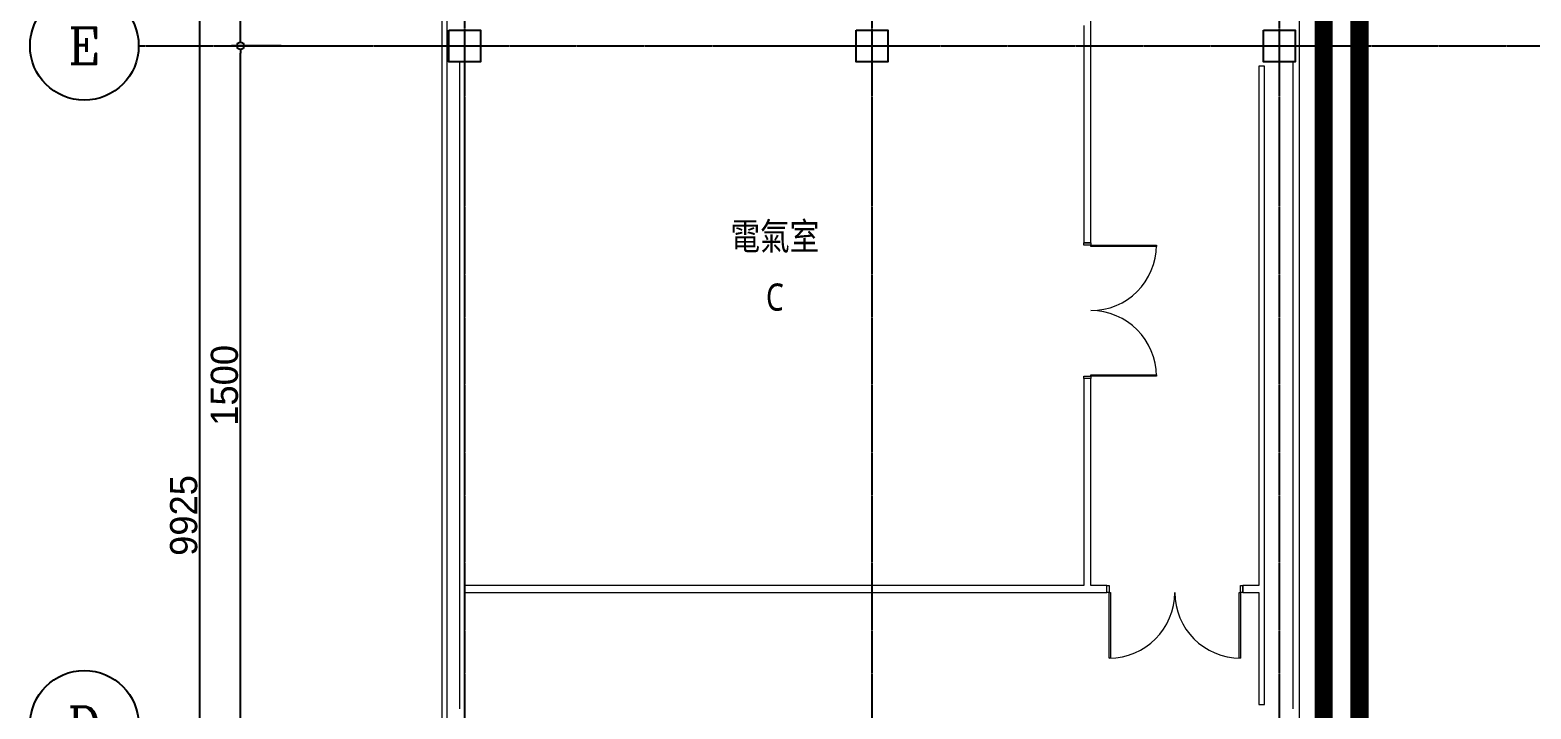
# Model space of a CAD drawing. Extents: x -3450 to 27857, y -1288 to 11880.
# Drawn here: x -960 to 2356, y 4535 to 6035 of the extents above; entities that cross this region are included whole.
import ezdxf
from ezdxf.enums import TextEntityAlignment as Align

# ---------------------------------------------------------------- set-up
doc = ezdxf.new("R2010")
doc.units = 0
doc.linetypes.add('X-S-FAB-L20$0$COL-CEN-LIN', pattern=[3.25, 2.5, -0.25, 0.25, -0.25])
for name, color, linetype in [('188K-SM-03-F20-MECH-EQ-Y2257103$0$01-電力-CSA', 1, 'Continuous'), ('X-S-FAB-L20$0$0-MC', 8, 'Continuous'), ('X-S-FAB-L20$0$0-NC', 8, 'Continuous'), ('X-S-FAB-L20$0$1_l20平面圖_1_A-WALL-EX', 8, 'Continuous'), ('X-S-FAB-L20$0$1_l20平面圖_1_A-WALL-IN', 8, 'Continuous'), ('X-S-FAB-L20$0$1_l20平面圖_1_A-ZONE', 8, 'Continuous'), ('X-S-FAB-L20$0$1_l20平面圖_1_Door', 8, 'Continuous'), ('X-S-FAB-L20$0$A-BLOCK', 8, 'Continuous'), ('X-S-FAB-L20$0$BLOCK', 8, 'Continuous'), ('X-S-FAB-L20$0$CCL', 8, 'X-S-FAB-L20$0$COL-CEN-LIN'), ('X-S-FAB-L20$0$COL-S', 8, 'Continuous'), ('X-S-FAB-L20$0$DIM', 8, 'Continuous')]:
    doc.layers.add(name, color=color, linetype=linetype)
doc.styles.add('X-S-FAB-L20$0$COL-NUM', font='romanc')
doc.styles.add('X-S-FAB-L20$0$DIM', font='', dxfattribs={"width": 0.8})
doc.styles.add('X-S-FAB-L20$0$Gen-Text', font='c2.shx', dxfattribs={"bigfont": 'chinese.shx'})
doc.styles.add('X-S-FAB-L20$0$Standard', font='', dxfattribs={"width": 0.8})
doc.styles.get('X-S-FAB-L20$0$DIM').set_extended_font_data('MingLiU')
doc.styles.get('X-S-FAB-L20$0$Standard').set_extended_font_data('Microsoft JhengHei')
doc.dimstyles.new('X-S-FAB-L20$0$CIRL', dxfattribs={"dimtxt": 50, "dimasz": 25, "dimexe": 16, "dimexo": 0, "dimgap": 6, "dimtad": 1, "dimdsep": 46, "dimtxsty": 'X-S-FAB-L20$0$DIM', "dimblk": 'X-S-FAB-L20$0$_DotBlank', "dimcen": 10, "dimdle": 8, "dimclrd": 256, "dimclre": 256, "dimclrt": 6, "dimadec": 0, "dimazin": 0, "dimtfac": 1, "dimtix": 1, "dimtmove": 2, "dimatfit": 0, "dimldrblk": 'X-S-FAB-L20$0$ARROW', "dimfxl": 1, "dimtolj": 1, "dimarcsym": 0})

# ---------------------------------------------------------------- blocks, each defined once
blk = doc.blocks.new('X-S-FAB-L20$0$cn-y')
at = {"layer": 'X-S-FAB-L20$0$0-MC'}
blk.add_circle((-50, 0), 50, dxfattribs=at)
at = {"layer": 'X-S-FAB-L20$0$0-NC', "style": 'X-S-FAB-L20$0$COL-NUM'}
blk.add_attdef('GRID-Y', text='', height=50, dxfattribs=at).set_placement((-50, 0), align=Align.MIDDLE_CENTER)
blk = doc.blocks.new('X-S-FAB-L20$0$_DotBlank')
at = {"color": 0, "linetype": 'ByBlock', "lineweight": -2}
blk.add_line((-0.5, 0), (-1, 0), dxfattribs=at)
blk.add_circle((0, 0), 0.5, dxfattribs=at)
blk = doc.blocks.new('*D128')
at = {"layer": 'DefPoints', "color": 0, "transparency": 16777216}
for p in [(-26745, 10645), (-26655, 10645), (-26655, 720)]:
    blk.add_point(p, dxfattribs=at)
at = {"layer": 'X-S-FAB-L20$0$DIM', "lineweight": -2, "transparency": 16777216}
for p, q in [((-26655, 10645), (-26765, 10645)), ((-26745, 736), (-26745, 10629)), ((-26655, 720), (-26765, 720))]:
    blk.add_line(p, q, dxfattribs=at)
at = {"layer": 'X-S-FAB-L20$0$DIM', "lineweight": -2, "transparency": 16777216, "xscale": 16, "yscale": 16, "zscale": 16}
for p, rotation in [((-26745, 10645), 90), ((-26745, 720), 270)]:
    blk.add_blockref('X-S-FAB-L20$0$_DotBlank', p, dxfattribs=dict(at, rotation=rotation))
at = {"layer": 'X-S-FAB-L20$0$DIM', "color": 6, "transparency": 16777216, "insert": (-26780.2, 5682.5), "char_height": 2.5, "attachment_point": 5, "rotation": 90, "style": 'X-S-FAB-L20$0$Gen-Text'}
blk.add_mtext('\\A1;{\\H24x;9925}', dxfattribs=at)
blk = doc.blocks.new('X-S-FAB-L20$0$ARROW')
at = {"color": 3}
blk.add_solid([(0, 0), (-2.4, -0.4), (-2.4, 0.4)], dxfattribs=at)
blk = doc.blocks.new('*D132')
at = {"layer": 'DefPoints', "color": 0, "transparency": 16777216}
for p in [(-26655, 6720), (-26565, 6720), (-26565, 5220)]:
    blk.add_point(p, dxfattribs=at)
at = {"layer": 'X-S-FAB-L20$0$DIM', "lineweight": -2, "transparency": 16777216}
for p, q in [((-26565, 6720), (-26675, 6720)), ((-26655, 5236), (-26655, 6704)), ((-26565, 5220), (-26675, 5220))]:
    blk.add_line(p, q, dxfattribs=at)
at = {"layer": 'X-S-FAB-L20$0$DIM', "lineweight": -2, "transparency": 16777216, "xscale": 16, "yscale": 16, "zscale": 16}
for p, rotation in [((-26655, 6720), 90), ((-26655, 5220), 270)]:
    blk.add_blockref('X-S-FAB-L20$0$_DotBlank', p, dxfattribs=dict(at, rotation=rotation))
at = {"layer": 'X-S-FAB-L20$0$DIM', "color": 6, "transparency": 16777216, "insert": (-26690.2, 5970), "char_height": 2.5, "attachment_point": 5, "rotation": 90, "style": 'X-S-FAB-L20$0$Gen-Text'}
blk.add_mtext('\\A1;{\\H24x;1500}', dxfattribs=at)
blk = doc.blocks.new('*D133')
at = {"layer": 'DefPoints', "color": 0, "transparency": 16777216}
for p in [(-26655, 8220), (-26565, 8220), (-26565, 6720)]:
    blk.add_point(p, dxfattribs=at)
at = {"layer": 'X-S-FAB-L20$0$DIM', "lineweight": -2, "transparency": 16777216}
for p, q in [((-26565, 8220), (-26675, 8220)), ((-26655, 6736), (-26655, 8204)), ((-26565, 6720), (-26675, 6720))]:
    blk.add_line(p, q, dxfattribs=at)
at = {"layer": 'X-S-FAB-L20$0$DIM', "lineweight": -2, "transparency": 16777216, "xscale": 16, "yscale": 16, "zscale": 16}
for p, rotation in [((-26655, 8220), 90), ((-26655, 6720), 270)]:
    blk.add_blockref('X-S-FAB-L20$0$_DotBlank', p, dxfattribs=dict(at, rotation=rotation))
at = {"layer": 'X-S-FAB-L20$0$DIM', "color": 6, "transparency": 16777216, "insert": (-26690.2, 7470), "char_height": 2.5, "attachment_point": 5, "rotation": 90, "style": 'X-S-FAB-L20$0$Gen-Text'}
blk.add_mtext('\\A1;{\\H24x;1500}', dxfattribs=at)
blk = doc.blocks.new('188K-SM-03-F20-MECH-EQ-Y2257103')
at = {"layer": '188K-SM-03-F20-MECH-EQ-Y2257103$0$01-電力-CSA', "color": 217, "ltscale": 1000, "true_color": 0x93278f, "const_width": 40, "elevation": -60}
blk.add_lwpolyline([(1575.45, 2355.343), (1897.937, 2355.343), (1897.937, 8920.354)], dxfattribs=at)
at = {"layer": '188K-SM-03-F20-MECH-EQ-Y2257103$0$01-電力-CSA', "color": 3, "ltscale": 1000, "const_width": 40, "elevation": -60}
blk.add_lwpolyline([(1667.601, 2276.729), (1977.301, 2277.356), (1977.301, 8870.357)], dxfattribs=at)
blk = doc.blocks.new('X-S-FAB-L20$0$FAB2-L05')
at = {"layer": 'X-S-FAB-L20$0$CCL'}
for p, q in [((-26160, 11005), (-26160, 0)), ((-25260, 11005), (-25260, 0)), ((-24360, 11005), (-24360, 0)), ((-26880, 6720), (1210, 6720))]:
    blk.add_line(p, q, dxfattribs=at)
at = {"layer": 'X-S-FAB-L20$0$COL-S'}
for points in [[(-26195, 6755), (-26125, 6755), (-26125, 6685), (-26195, 6685)], [(-25295, 6755), (-25225, 6755), (-25225, 6685), (-25295, 6685)], [(-24395, 6755), (-24325, 6755), (-24325, 6685), (-24395, 6685)]]:
    blk.add_lwpolyline(points, close=True, dxfattribs=at)
at = {"layer": 'X-S-FAB-L20$0$A-BLOCK'}
ref = blk.add_blockref('X-S-FAB-L20$0$cn-y', (-26880, 6720), dxfattribs=dict(at, xscale=2.399999999999997, yscale=2.399999999999997, zscale=2.399999999999997))
ref.add_attrib('GRID-Y', 'E', dxfattribs={"layer": 'X-S-FAB-L20$0$0-NC', "height": 80, "style": 'X-S-FAB-L20$0$COL-NUM'}).set_placement((-27000, 6720), align=Align.MIDDLE_CENTER)
ref = blk.add_blockref('X-S-FAB-L20$0$cn-y', (-26880, 5220), dxfattribs=dict(at, xscale=2.399999999999997, yscale=2.399999999999997, zscale=2.399999999999997))
ref.add_attrib('GRID-Y', 'D', dxfattribs={"layer": 'X-S-FAB-L20$0$0-NC', "height": 80, "style": 'X-S-FAB-L20$0$COL-NUM'}).set_placement((-27000, 5220), align=Align.MIDDLE_CENTER)
at = {"layer": 'X-S-FAB-L20$0$DIM'}
for base, p1, p2, picture, middle in [((-26745, 10645), (-26655, 720), (-26655, 10645), '*D128', (-26780.163, 5682.5)), ((-26655, 8220), (-26565, 6720), (-26565, 8220), '*D133', (-26690.157, 7470)), ((-26655, 6720), (-26565, 5220), (-26565, 6720), '*D132', (-26690.157, 5970))]:
    dim = blk.add_linear_dim(base=base, p1=p1, p2=p2, angle=90, text='{\\H24x;<>}', dimstyle='X-S-FAB-L20$0$CIRL', override={"dimtxt": 2.5, "dimasz": 16, "dimexe": 20, "dimgap": 5, "dimtxsty": 'X-S-FAB-L20$0$Gen-Text', "dimblk1": 'X-S-FAB-L20$0$_DotBlank', "dimblk2": 'X-S-FAB-L20$0$_DotBlank', "dimsah": 1}, dxfattribs=at)
    dim.commit()
    dim.dimension.update_dxf_attribs({"geometry": picture, "text_midpoint": middle})
blk = doc.blocks.new('X-S-FAB-L20')
at = {"layer": 'X-S-FAB-L20$0$1_l20平面圖_1_A-WALL-EX', "color": 6, "lineweight": 0, "ltscale": 10, "flags": 128}
for points in [[(-50, 8300), (-50, 2500)], [(-38, 2500), (-38, 8288)]]:
    blk.add_lwpolyline(points, dxfattribs=at)
at = {"layer": 'X-S-FAB-L20$0$1_l20平面圖_1_A-WALL-IN', "color": 3, "lineweight": 0, "ltscale": 10}
for p, q in [((1383.5, 5565), (1368.5, 5565)), ((1383.5, 5265), (1368.5, 5265)), ((1419.2, 4792.5), (1419.2, 4807.5)), ((1719.3, 4792.5), (1719.3, 4807.5))]:
    blk.add_line(p, q, dxfattribs=at)
at = {"layer": 'X-S-FAB-L20$0$1_l20平面圖_1_A-WALL-IN', "color": 3, "lineweight": 0, "ltscale": 10, "flags": 128}
for points in [[(1845, -35), (1845, 8303)], [(1383.5, 5565), (1383.5, 6257.5)], [(1368.5, 6045), (1368.5, 5565)], [(-11.2, 5965), (-11.2, 4535)], [(0, 4807.5), (0, 5965)], [(1767.2, 5955), (1755, 5955)], [(1755, 5955), (1755, 4807.5)], [(1767.2, 4545), (1767.2, 5955)], [(1830, 5965), (1830, 4535)], [(1368.5, 5265), (1368.5, 4807.5)], [(1383.5, 4807.5), (1383.5, 5265)], [(1368.5, 4807.5), (0, 4807.5)], [(0, 4535), (0, 4792.5)], [(0, 4792.5), (1419.2, 4792.5)], [(1419.2, 4807.5), (1383.5, 4807.5)], [(1755, 4807.5), (1719.3, 4807.5)], [(1719.3, 4792.5), (1755, 4792.5)], [(1755, 4792.5), (1755, 4545)], [(1755, 4545), (1767.2, 4545)]]:
    blk.add_lwpolyline(points, dxfattribs=at)
at = {"layer": 'X-S-FAB-L20$0$1_l20平面圖_1_Door', "color": 4, "lineweight": 0, "ltscale": 10}
for p, q in [((1368.5, 5560), (1368.5, 5565)), ((1368.5, 5565), (1383.5, 5565)), ((1383.5, 5560), (1368.5, 5560)), ((1383.5, 5565), (1383.5, 5560)), ((1383.5, 5560), (1528.5, 5560)), ((1383.5, 5557), (1383.5, 5560)), ((1528.5, 5557), (1383.5, 5557)), ((1528.5, 5560), (1528.5, 5557)), ((1383.5, 5273), (1528.5, 5273)), ((1383.5, 5270), (1383.5, 5273)), ((1528.5, 5273), (1528.5, 5270)), ((1368.5, 5265), (1368.5, 5270)), ((1368.5, 5270), (1383.5, 5270)), ((1383.5, 5265), (1368.5, 5265)), ((1528.5, 5270), (1383.5, 5270)), ((1383.5, 5270), (1383.5, 5265)), ((1419.2, 4792.5), (1419.2, 4807.5)), ((1419.2, 4807.5), (1424.2, 4807.5)), ((1424.2, 4792.5), (1419.2, 4792.5)), ((1424.2, 4807.5), (1424.2, 4792.5)), ((1424.2, 4647.5), (1424.2, 4792.5)), ((1424.2, 4792.5), (1427.2, 4792.5)), ((1427.2, 4792.5), (1427.2, 4647.5)), ((1711.3, 4647.5), (1711.3, 4792.5)), ((1711.3, 4792.5), (1714.2, 4792.5)), ((1714.2, 4792.5), (1714.2, 4807.5)), ((1714.2, 4807.5), (1719.3, 4807.5)), ((1714.2, 4792.5), (1714.2, 4647.5)), ((1719.3, 4792.5), (1714.2, 4792.5)), ((1719.3, 4807.5), (1719.3, 4792.5)), ((1427.2, 4647.5), (1424.2, 4647.5)), ((1714.2, 4647.5), (1711.3, 4647.5))]:
    blk.add_line(p, q, dxfattribs=at)
for centre, start, end in [((1383.5, 5560), 270, 0), ((1383.5, 5270), 0, 90), ((1424.2, 4792.5), 270, 0), ((1714.2, 4792.5), 180, 270)]:
    blk.add_arc(centre, 145, start, end, dxfattribs=at)
at = {"layer": 'X-S-FAB-L20$0$BLOCK'}
blk.add_blockref('X-S-FAB-L20$0$FAB2-L05', (26160, -720), dxfattribs=at)
at = {"layer": 'X-S-FAB-L20$0$1_l20平面圖_1_A-ZONE', "color": 59, "linetype": 'Continuous', "lineweight": 0, "char_height": 60, "attachment_point": 2, "style": 'X-S-FAB-L20$0$Standard'}
for s, insert in [('\\A1;{\\pqc;\\pt0;\\fMicrosoft JhengHei|b0|i0|c136|p34;電氣室}', (685.7, 5609.4)), ('\\A1;{\\pqc;\\pt0;\\fMicrosoft JhengHei|b0|i0|c136|p34;C}', (685.7, 5475))]:
    blk.add_mtext(s, dxfattribs=dict(at, insert=insert))

msp = doc.modelspace()

# ---------------------------------------------------------------- block references
for name in ['X-S-FAB-L20', '188K-SM-03-F20-MECH-EQ-Y2257103']:
    msp.add_blockref(name, (0, 0))

doc.saveas('drawing.dxf')
